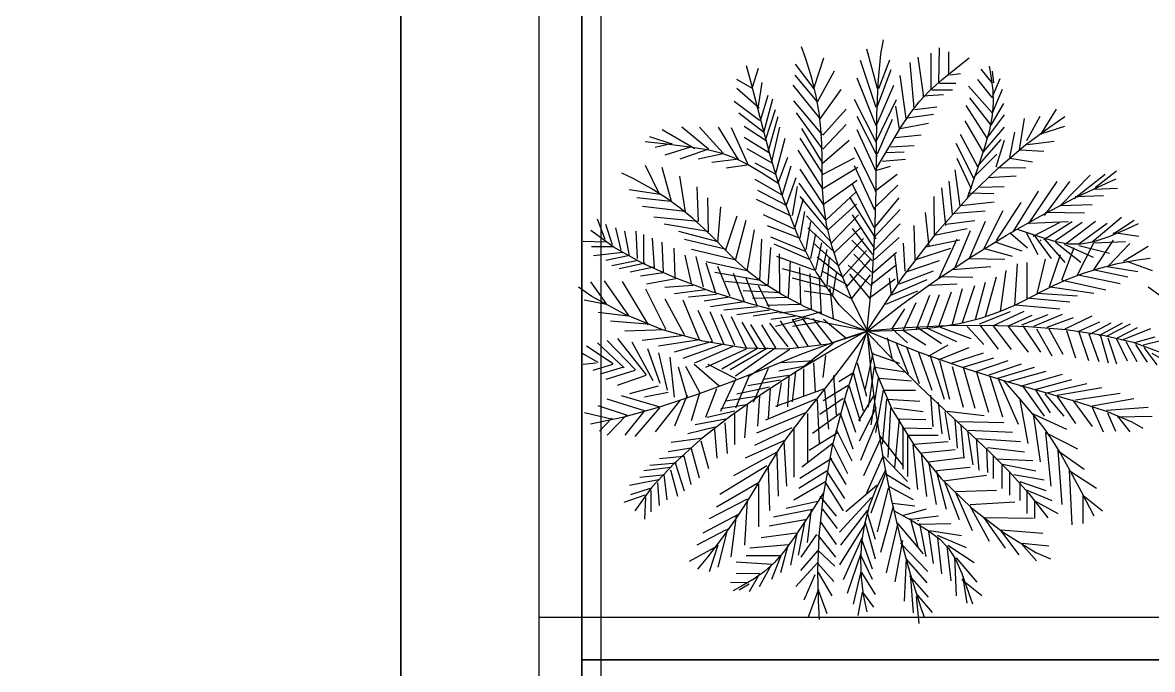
# Model space of a CAD drawing. Header units: millimetres. Extents: x 1993 to 4093, y 1262 to 2017.
# Drawn here: x 3535.94 to 3551.76, y 1662.37 to 1671.43 of the extents above; entities that cross this region are included whole.
import ezdxf

# ---------------------------------------------------------------- set-up
doc = ezdxf.new("R2010")
doc.units = ezdxf.units.MM
for name, color, linetype, lineweight in [('FLR CARPET', 254, 'Continuous', 15), ('FLR CARPET 1', 254, 'Continuous', 15), ('LOW HEIGHT STORAGE WITH PLANTER BOX', 251, 'Continuous', 25), ('WORKSTATION - L SHAPED WITH ALUMINIUM PARTITION', 251, 'Continuous', 25)]:
    doc.layers.add(name, color=color, linetype=linetype, lineweight=lineweight)
doc.layers.add('PLANNER', color=3, linetype='Continuous')

# ---------------------------------------------------------------- blocks, each defined once
blk = doc.blocks.new('WORKSTAION L SHAPE 5FT')
at = {"layer": 'WORKSTATION - L SHAPED WITH ALUMINIUM PARTITION'}
for points in [[(-30, 30), (-28.065, 30), (-28.065, -28.065), (-30, -30)], [(-28.065, 30), (-3.839, 30), (-3.839, -3.839), (30, -3.839), (30, -28.065), (-28.065, -28.065)]]:
    blk.add_lwpolyline(points, close=True, dxfattribs=at)
blk = doc.blocks.new('LHS 4FT')
at = {"layer": 'LOW HEIGHT STORAGE WITH PLANTER BOX', "ltscale": 0.7}
for p, q in [((-9, -24), (-9, 24)), ((-8.4, 24), (-8.4, -24))]:
    blk.add_line(p, q, dxfattribs=at)
at = {"layer": 'LOW HEIGHT STORAGE WITH PLANTER BOX', "ltscale": 0.1}
for p, q in [((-8.4, -23.4), (-8.4, 23.4)), ((-8.133, -23.133), (-8.133, 23.133))]:
    blk.add_line(p, q, dxfattribs=at)
at = {"layer": 'LOW HEIGHT STORAGE WITH PLANTER BOX'}
for p, q in [((-4.216, -13.103), (-4.177, -12.904)), ((-5.264, -13.167), (-5.324, -13.003)), ((-4.263, -13.584), (-4.41, -13.035)), ((-4.255, -13.509), (-4.216, -13.103)), ((-3.512, -13.603), (-3.512, -13.09)), ((-3.402, -13.511), (-3.393, -13.017)), ((-3.265, -13.401), (-3.265, -13.071)), ((-6.036, -13.486), (-6.097, -13.265)), ((-5.148, -13.59), (-5.412, -13.242)), ((-5.182, -13.44), (-5.264, -13.167)), ((-5.149, -13.569), (-5.012, -13.157)), ((-4.281, -13.85), (-4.501, -13.191)), ((-4.245, -13.584), (-4.089, -13.181)), ((-3.75, -13.859), (-3.805, -13.218)), ((-3.613, -13.703), (-3.695, -13.145)), ((-3.359, -13.46), (-3.138, -13.279)), ((-3.138, -13.279), (-2.981, -13.154)), ((-2.672, -13.406), (-2.695, -13.273)), ((-6.012, -13.566), (-5.93, -13.3)), ((-5.108, -13.765), (-5.414, -13.397)), ((-5.122, -13.691), (-5.182, -13.44)), ((-5.104, -13.773), (-4.866, -13.339)), ((-4.281, -14.106), (-4.547, -13.438)), ((-4.263, -13.832), (-4.071, -13.319)), ((-3.86, -14.006), (-3.943, -13.401)), ((-3.247, -13.392), (-3.1, -13.374)), ((-2.651, -13.508), (-2.81, -13.313)), ((-2.644, -13.609), (-2.672, -13.406)), ((-2.657, -13.712), (-2.547, -13.442)), ((-2.633, -13.507), (-2.65, -13.343)), ((-6.012, -13.584), (-6.232, -13.456)), ((-5.921, -13.859), (-6.232, -13.584)), ((-5.907, -13.991), (-6.036, -13.486)), ((-5.93, -13.832), (-5.875, -13.502)), ((-5.068, -14.002), (-5.444, -13.537)), ((-5.063, -14.01), (-4.771, -13.6)), ((-4.272, -13.961), (-4.255, -13.509)), ((-4.272, -14.088), (-4.034, -13.539)), ((-3.533, -13.617), (-3.359, -13.46)), ((-3.393, -13.511), (-3.164, -13.511)), ((-2.652, -13.932), (-2.987, -13.553)), ((-2.657, -13.712), (-2.859, -13.457)), ((-2.653, -13.923), (-2.513, -13.595)), ((-5.902, -14.033), (-5.792, -13.676)), ((-5.847, -14.18), (-5.728, -13.731)), ((-5.031, -14.231), (-5.432, -13.758)), ((-5.08, -13.925), (-5.122, -13.691)), ((-4.281, -14.335), (-4.584, -13.74)), ((-4.272, -14.308), (-3.998, -13.74)), ((-3.677, -13.769), (-3.533, -13.617)), ((-3.631, -13.685), (-3.338, -13.667)), ((-3.503, -13.603), (-3.21, -13.603)), ((-2.671, -14.1), (-2.969, -13.717)), ((-2.636, -13.787), (-2.644, -13.609)), ((-5.912, -14.033), (-6.269, -13.768)), ((-5.829, -14.308), (-5.692, -13.877)), ((-5.027, -14.239), (-4.701, -13.873)), ((-3.952, -14.152), (-4.007, -13.832)), ((-3.806, -13.934), (-3.677, -13.769)), ((-3.741, -13.877), (-3.43, -13.841)), ((-2.726, -14.281), (-3.023, -13.824)), ((-2.671, -14.1), (-2.492, -13.796)), ((-2.65, -13.964), (-2.636, -13.787)), ((-1.976, -14.229), (-1.756, -13.874)), ((-5.857, -14.198), (-6.205, -13.932)), ((-5.762, -14.535), (-5.907, -13.991)), ((-5.792, -14.473), (-5.655, -13.978)), ((-5.032, -14.427), (-5.397, -13.926)), ((-5.055, -14.146), (-5.08, -13.925)), ((-4.263, -14.537), (-4.547, -13.978)), ((-4.277, -14.463), (-4.272, -13.961)), ((-4.263, -14.5), (-4.052, -14.015)), ((-3.943, -14.143), (-3.549, -14.07)), ((-3.939, -14.134), (-3.806, -13.934)), ((-3.842, -13.997), (-3.476, -13.942)), ((-2.789, -14.463), (-3.037, -14.038)), ((-2.71, -14.252), (-2.484, -13.951)), ((-2.69, -14.162), (-2.65, -13.964)), ((-2.275, -14.445), (-2.202, -14.004)), ((-2.17, -14.314), (-1.985, -13.972)), ((-1.854, -14.124), (-1.64, -13.975)), ((-6.818, -14.427), (-7.276, -14.161)), ((-6.626, -14.436), (-7.001, -14.125)), ((-6.424, -14.491), (-6.754, -14.125)), ((-6.214, -14.574), (-6.488, -14.125)), ((-6.076, -14.638), (-6.305, -14.134)), ((-5.82, -14.317), (-6.131, -14.116)), ((-5.747, -14.629), (-5.628, -14.125)), ((-5.028, -14.632), (-5.323, -14.145)), ((-5.041, -14.359), (-5.055, -14.146)), ((-5.028, -14.435), (-4.702, -14.09)), ((-4.281, -14.748), (-4.547, -14.161)), ((-4.091, -14.386), (-3.939, -14.134)), ((-4.016, -14.271), (-3.65, -14.235)), ((-2.858, -14.682), (-3.1, -14.228)), ((-2.779, -14.471), (-2.484, -14.126)), ((-2.76, -14.405), (-2.69, -14.162)), ((-2.411, -14.552), (-2.339, -14.194)), ((-2.188, -14.375), (-1.854, -14.124)), ((-1.977, -14.22), (-1.639, -14.11)), ((-7.215, -14.363), (-7.513, -14.33)), ((-7.139, -14.363), (-7.45, -14.262)), ((-7.139, -14.354), (-7.377, -14.409)), ((-6.891, -14.404), (-7.215, -14.363)), ((-5.774, -14.491), (-6.131, -14.271)), ((-5.692, -14.793), (-5.554, -14.281)), ((-5.017, -14.792), (-5.346, -14.281)), ((-5.037, -14.567), (-5.041, -14.359)), ((-5.036, -14.636), (-4.661, -14.306)), ((-4.279, -14.711), (-4.091, -14.386)), ((-4.08, -14.4), (-3.75, -14.381)), ((-2.915, -14.844), (-3.16, -14.355)), ((-2.867, -14.683), (-2.531, -14.297)), ((-2.6, -14.682), (-2.483, -14.31)), ((-2.564, -14.691), (-2.188, -14.375)), ((-2.164, -14.369), (-1.791, -14.32)), ((-6.864, -14.4), (-7.239, -14.519)), ((-6.626, -14.436), (-7.029, -14.574)), ((-6.64, -14.445), (-6.891, -14.404)), ((-6.424, -14.5), (-6.772, -14.574)), ((-6.437, -14.495), (-6.64, -14.445)), ((-6.259, -14.56), (-6.437, -14.495)), ((-5.738, -14.629), (-6.086, -14.427)), ((-5.59, -15.093), (-5.762, -14.535)), ((-5.655, -14.912), (-5.518, -14.546)), ((-5.035, -14.976), (-5.371, -14.449)), ((-4.281, -15.032), (-4.584, -14.409)), ((-4.282, -15.015), (-4.277, -14.463)), ((-4.144, -14.482), (-3.888, -14.473)), ((-2.925, -14.836), (-2.591, -14.506)), ((-2.862, -14.716), (-2.76, -14.405)), ((-2.266, -14.444), (-1.933, -14.464)), ((-7.32, -15.053), (-7.509, -14.663)), ((-7.146, -15.169), (-7.277, -14.691)), ((-6.205, -14.574), (-6.58, -14.619)), ((-6.086, -14.656), (-6.379, -14.702)), ((-6.083, -14.648), (-6.259, -14.56)), ((-5.886, -14.764), (-6.083, -14.648)), ((-5.692, -14.784), (-5.976, -14.629)), ((-5.591, -15.068), (-5.472, -14.665)), ((-5.039, -14.989), (-4.536, -14.685)), ((-5.036, -14.775), (-5.037, -14.567)), ((-5.03, -14.788), (-4.583, -14.555)), ((-4.3, -15.288), (-4.584, -14.665)), ((-4.272, -14.729), (-4.08, -14.674)), ((-4.199, -14.601), (-3.869, -14.574)), ((-2.945, -14.995), (-3.147, -14.565)), ((-2.977, -15.092), (-2.564, -14.691)), ((-2.581, -14.689), (-2.185, -14.693)), ((-2.41, -14.561), (-2.092, -14.61)), ((-7.683, -14.846), (-7.84, -14.769)), ((-7.433, -14.984), (-7.683, -14.846)), ((-6.952, -15.31), (-7.028, -14.812)), ((-5.609, -15.068), (-5.976, -14.858)), ((-5.644, -14.918), (-5.886, -14.764)), ((-5.536, -15.215), (-5.399, -14.83)), ((-5.01, -15.222), (-5.346, -14.715)), ((-5.032, -14.993), (-5.036, -14.775)), ((-5.019, -15.205), (-4.545, -14.866)), ((-4.3, -15.022), (-3.988, -14.784)), ((-3.104, -15.233), (-3.176, -14.725)), ((-3, -15.117), (-2.862, -14.716)), ((-2.713, -14.832), (-2.32, -14.809)), ((-1.704, -15.226), (-1.286, -14.8)), ((-1.509, -15.124), (-1.077, -14.784)), ((-1.217, -14.971), (-0.914, -14.739)), ((-1.058, -14.908), (-0.92, -14.849)), ((-7.305, -15.068), (-7.737, -15.002)), ((-7.215, -15.122), (-7.433, -14.984)), ((-6.766, -15.449), (-6.787, -14.959)), ((-5.536, -15.224), (-5.939, -15.013)), ((-5.454, -15.361), (-5.38, -14.958)), ((-4.982, -15.434), (-5.36, -14.908)), ((-5.014, -15.229), (-5.032, -14.993)), ((-4.309, -15.535), (-4.611, -14.922)), ((-4.309, -15.261), (-3.979, -14.94)), ((-4.299, -15.62), (-4.282, -15.015)), ((-3.305, -15.503), (-3.361, -14.975)), ((-3.211, -15.345), (-3.261, -14.881)), ((-2.828, -14.964), (-2.488, -14.956)), ((-2.361, -15.59), (-2.007, -15.022)), ((-2.15, -15.48), (-1.747, -14.886)), ((-1.922, -15.361), (-1.571, -14.887)), ((-1.508, -15.122), (-1.058, -14.908)), ((-1.225, -14.995), (-0.901, -14.981)), ((-7.155, -15.166), (-7.63, -15.115)), ((-7.023, -15.261), (-7.215, -15.122)), ((-6.629, -15.59), (-6.636, -15.115)), ((-5.472, -15.37), (-5.957, -15.141)), ((-5.379, -15.643), (-5.59, -15.093)), ((-5.417, -15.526), (-5.298, -15.123)), ((-4.96, -15.557), (-5.344, -15.096)), ((-4.986, -15.426), (-4.563, -15.03)), ((-4.281, -15.691), (-4.648, -15.105)), ((-4.291, -15.517), (-3.961, -15.114)), ((-3.465, -15.649), (-3.468, -15.096)), ((-3.426, -15.596), (-2.977, -15.092)), ((-3.096, -15.223), (-2.631, -15.173)), ((-2.994, -15.046), (-2.634, -15.054)), ((-2.596, -15.714), (-2.253, -15.183)), ((-1.975, -15.366), (-1.508, -15.122)), ((-1.493, -15.095), (-1.096, -15.083)), ((-6.96, -15.307), (-7.554, -15.236)), ((-6.85, -15.402), (-7.023, -15.261)), ((-6.496, -15.741), (-6.456, -15.242)), ((-5.344, -15.682), (-5.28, -15.306)), ((-4.974, -15.491), (-5.014, -15.229)), ((-4.955, -15.565), (-4.556, -15.202)), ((-4.309, -15.664), (-3.943, -15.279)), ((-3.541, -15.795), (-3.592, -15.321)), ((-3.221, -15.337), (-2.756, -15.297)), ((-2.774, -15.828), (-2.505, -15.294)), ((-1.915, -15.316), (-1.362, -15.326)), ((-1.696, -15.221), (-1.257, -15.209)), ((-8.073, -15.7), (-8.183, -15.416)), ((-7.972, -15.773), (-8.064, -15.49)), ((-6.775, -15.446), (-7.392, -15.387)), ((-6.638, -15.588), (-7.249, -15.482)), ((-6.693, -15.545), (-6.85, -15.402)), ((-6.386, -15.845), (-6.227, -15.366)), ((-6.252, -15.995), (-6.103, -15.427)), ((-5.426, -15.554), (-5.857, -15.352)), ((-5.261, -15.838), (-5.197, -15.453)), ((-4.899, -15.752), (-5.254, -15.369)), ((-4.902, -15.788), (-4.974, -15.491)), ((-4.911, -15.748), (-4.529, -15.353)), ((-4.309, -15.81), (-4.611, -15.352)), ((-4.309, -15.847), (-3.943, -15.48)), ((-3.307, -15.485), (-2.898, -15.432)), ((-2.968, -15.95), (-2.748, -15.442)), ((-2.455, -15.639), (-1.975, -15.366)), ((-2.133, -15.471), (-1.589, -15.445)), ((-2.081, -15.651), (-1.716, -15.459)), ((-1.932, -15.697), (-1.536, -15.448)), ((-1.768, -15.714), (-1.396, -15.457)), ((-1.616, -15.748), (-1.208, -15.441)), ((-1.444, -15.761), (-1.048, -15.471)), ((-1.26, -15.737), (-0.844, -15.385)), ((-0.967, -15.625), (-0.668, -15.427)), ((-0.758, -15.546), (-0.606, -15.476)), ((-7.947, -15.811), (-8.274, -15.572)), ((-7.853, -15.847), (-7.926, -15.535)), ((-7.734, -15.929), (-7.798, -15.581)), ((-7.624, -15.966), (-7.642, -15.581)), ((-7.532, -16.039), (-7.532, -15.627)), ((-6.493, -15.732), (-7.044, -15.589)), ((-6.545, -15.691), (-6.693, -15.545)), ((-6.087, -16.137), (-5.984, -15.563)), ((-5.353, -15.682), (-5.802, -15.508)), ((-5.12, -16.158), (-5.379, -15.643)), ((-4.868, -15.87), (-5.238, -15.537)), ((-5.197, -15.966), (-5.124, -15.618)), ((-4.864, -15.879), (-4.489, -15.528)), ((-4.327, -15.911), (-4.611, -15.544)), ((-4.337, -16.282), (-4.299, -15.62)), ((-3.907, -16.224), (-3.426, -15.596)), ((-3.733, -15.981), (-3.747, -15.504)), ((-3.466, -15.64), (-3.006, -15.545)), ((-3.178, -16.101), (-2.959, -15.573)), ((-2.943, -15.938), (-2.455, -15.639)), ((-2.401, -15.612), (-2.16, -15.816)), ((-2.307, -15.555), (-2.014, -15.653)), ((-2.18, -15.599), (-2.019, -15.907)), ((-2.06, -15.65), (-1.833, -15.965)), ((-2.014, -15.653), (-1.782, -15.721)), ((-1.228, -15.727), (-1.018, -15.656)), ((-1.018, -15.656), (-0.758, -15.546)), ((-0.959, -15.601), (-0.602, -15.651)), ((-8.073, -15.737), (-8.384, -15.728)), ((-7.972, -15.801), (-8.265, -15.801)), ((-7.549, -16.033), (-7.947, -15.811)), ((-7.386, -16.094), (-7.413, -15.682)), ((-7.258, -16.158), (-7.276, -15.737)), ((-6.374, -15.839), (-6.965, -15.701)), ((-6.399, -15.84), (-6.545, -15.691)), ((-5.91, -16.272), (-5.882, -15.693)), ((-5.791, -16.35), (-5.757, -15.811)), ((-5.27, -15.865), (-5.756, -15.664)), ((-5.206, -15.984), (-5.71, -15.764)), ((-4.824, -16.054), (-5.161, -15.744)), ((-5.124, -16.122), (-5.042, -15.746)), ((-4.789, -16.13), (-4.902, -15.788)), ((-4.808, -16.066), (-4.458, -15.687)), ((-4.336, -15.993), (-4.62, -15.709)), ((-4.309, -15.984), (-3.961, -15.673)), ((-3.873, -16.143), (-3.896, -15.75)), ((-3.587, -15.8), (-3.109, -15.703)), ((-3.397, -16.237), (-3.145, -15.691)), ((-2.604, -15.738), (-2.241, -15.858)), ((-1.973, -15.718), (-1.981, -15.702)), ((-1.924, -15.693), (-1.64, -16.019)), ((-1.782, -15.721), (-1.588, -15.758)), ((-1.768, -15.735), (-1.414, -16.015)), ((-1.681, -16.268), (-1.507, -15.81)), ((-1.648, -15.765), (-1.244, -15.946)), ((-1.588, -15.758), (-1.411, -15.76)), ((-1.461, -16.195), (-1.232, -15.746)), ((-1.443, -15.782), (-1.015, -15.888)), ((-1.411, -15.76), (-1.228, -15.727)), ((-1.235, -15.745), (-0.789, -15.728)), ((-1.232, -16.122), (-0.957, -15.709)), ((-1.03, -16.067), (-0.728, -15.755)), ((-0.82, -16.002), (-0.472, -15.792)), ((-7.826, -15.883), (-8.238, -15.929)), ((-7.752, -15.929), (-8.064, -15.993)), ((-7.093, -16.222), (-7.111, -15.819)), ((-6.864, -16.314), (-6.956, -15.92)), ((-6.258, -15.983), (-6.866, -15.84)), ((-6.699, -16.36), (-6.8, -15.938)), ((-6.244, -15.993), (-6.399, -15.84)), ((-5.133, -16.131), (-5.673, -15.938)), ((-5.631, -16.451), (-5.633, -15.901)), ((-4.743, -16.229), (-5.109, -15.944)), ((-5.051, -16.222), (-4.968, -15.838)), ((-4.968, -16.35), (-4.932, -15.947)), ((-4.748, -16.221), (-4.414, -15.851)), ((-4.346, -16.158), (-4.593, -15.902)), ((-4.327, -16.167), (-3.998, -15.874)), ((-3.975, -16.311), (-4.018, -15.901)), ((-3.724, -15.98), (-3.235, -15.818)), ((-3.434, -16.262), (-2.943, -15.938)), ((-2.993, -15.963), (-2.48, -15.974)), ((-2.766, -15.823), (-2.379, -15.931)), ((-2.029, -16.46), (-1.91, -15.975)), ((-1.855, -16.36), (-1.699, -15.911)), ((-0.621, -15.983), (-0.447, -15.96)), ((-7.615, -15.993), (-7.981, -16.067)), ((-7.514, -16.03), (-7.88, -16.112)), ((-7.395, -16.085), (-7.725, -16.158)), ((-7.094, -16.238), (-7.549, -16.033)), ((-6.069, -16.142), (-6.663, -16.013)), ((-6.525, -16.451), (-6.662, -16.03)), ((-6.324, -16.497), (-6.498, -16.076)), ((-6.067, -16.15), (-6.244, -15.993)), ((-5.042, -16.259), (-5.591, -16.112)), ((-5.507, -16.512), (-5.482, -15.999)), ((-5.336, -16.607), (-5.348, -16.091)), ((-4.626, -16.524), (-4.789, -16.13)), ((-4.7, -16.371), (-4.359, -15.977)), ((-4.355, -16.341), (-4.675, -16.057)), ((-4.346, -16.323), (-3.998, -16.048)), ((-3.863, -16.151), (-3.392, -15.991)), ((-3.211, -16.118), (-2.675, -16.076)), ((-2.541, -16.708), (-2.459, -16.131)), ((-2.34, -16.625), (-2.303, -16.039)), ((-2.166, -16.525), (-2.166, -16.021)), ((-1.378, -16.171), (-1.151, -16.099)), ((-1.223, -16.122), (-0.756, -16.222)), ((-1.151, -16.099), (-0.901, -16.036)), ((-1.049, -16.076), (-0.618, -16.149)), ((-0.901, -16.036), (-0.621, -15.983)), ((-0.774, -16.002), (-0.417, -16.131)), ((-7.749, -16.76), (-8.083, -16.276)), ((-7.47, -16.895), (-7.831, -16.289)), ((-7.258, -16.167), (-7.578, -16.213)), ((-7.084, -16.25), (-7.496, -16.323)), ((-6.594, -16.425), (-7.094, -16.238)), ((-5.901, -16.275), (-6.538, -16.161)), ((-5.799, -16.347), (-6.396, -16.285)), ((-6.122, -16.57), (-6.278, -16.176)), ((-5.948, -16.625), (-6.104, -16.231)), ((-5.856, -16.31), (-6.067, -16.15)), ((-4.959, -16.369), (-5.454, -16.241)), ((-5.185, -16.676), (-5.203, -16.178)), ((-4.8, -16.616), (-5.12, -16.158)), ((-5.046, -16.751), (-5.076, -16.23)), ((-4.688, -16.334), (-5.036, -16.144)), ((-4.886, -16.479), (-4.831, -16.149)), ((-4.364, -16.525), (-4.648, -16.186)), ((-4.62, -16.526), (-4.359, -16.194)), ((-4.418, -16.993), (-3.907, -16.224)), ((-4.41, -17.001), (-4.337, -16.282)), ((-4.373, -16.515), (-4.016, -16.25)), ((-4.068, -16.477), (-4.093, -16.24)), ((-4.077, -16.478), (-3.566, -16.258)), ((-3.956, -16.318), (-3.477, -16.138)), ((-3.922, -16.611), (-3.434, -16.262)), ((-3.397, -16.216), (-2.926, -16.228)), ((-2.752, -16.781), (-2.596, -16.222)), ((-1.78, -16.336), (-1.586, -16.25)), ((-1.671, -16.268), (-1.067, -16.405)), ((-1.586, -16.25), (-1.378, -16.171)), ((-1.452, -16.195), (-0.866, -16.314)), ((-8.263, -16.497), (-8.447, -16.366)), ((-8.055, -16.598), (-8.275, -16.292)), ((-7.224, -16.953), (-7.505, -16.396)), ((-6.846, -16.341), (-7.239, -16.369)), ((-6.672, -16.405), (-7.102, -16.46)), ((-6.061, -16.593), (-6.594, -16.425)), ((-5.62, -16.445), (-6.141, -16.418)), ((-5.774, -16.653), (-5.93, -16.35)), ((-5.597, -16.473), (-5.856, -16.31)), ((-4.895, -16.479), (-5.289, -16.424)), ((-4.628, -16.53), (-4.95, -16.347)), ((-4.88, -16.806), (-4.925, -16.386)), ((-4.146, -16.605), (-3.696, -16.419)), ((-3.551, -16.338), (-3.146, -16.322)), ((-3.402, -16.918), (-3.228, -16.433)), ((-3.21, -16.882), (-3.073, -16.387)), ((-3.073, -16.863), (-2.899, -16.341)), ((-2.889, -16.818), (-2.752, -16.296)), ((-2.152, -16.524), (-1.967, -16.428)), ((-1.967, -16.428), (-1.78, -16.336)), ((-1.845, -16.36), (-1.232, -16.451)), ((-0.289, -16.497), (-0.472, -16.366)), ((-8.058, -16.611), (-8.37, -16.548)), ((-7.796, -16.749), (-8.263, -16.497)), ((-6.965, -17.036), (-7.234, -16.535)), ((-6.751, -17.113), (-6.982, -16.549)), ((-6.516, -16.47), (-6.91, -16.506)), ((-6.333, -16.506), (-6.69, -16.561)), ((-6.131, -16.57), (-6.598, -16.644)), ((-5.508, -16.743), (-6.061, -16.593)), ((-5.515, -16.509), (-6.013, -16.527)), ((-5.278, -16.64), (-5.597, -16.473)), ((-4.403, -16.981), (-4.626, -16.524)), ((-3.897, -16.964), (-3.723, -16.579)), ((-3.723, -16.964), (-3.53, -16.479)), ((-3.567, -16.937), (-3.393, -16.47)), ((-2.347, -16.621), (-2.152, -16.524)), ((-2.175, -16.515), (-1.571, -16.57)), ((-2.029, -16.451), (-1.461, -16.488)), ((-7.753, -16.773), (-8.174, -16.721)), ((-7.271, -16.962), (-7.796, -16.749)), ((-6.578, -17.119), (-6.773, -16.692)), ((-6.415, -17.162), (-6.603, -16.71)), ((-6.259, -17.177), (-6.453, -16.75)), ((-5.948, -16.644), (-6.415, -16.689)), ((-5.774, -16.689), (-6.232, -16.754)), ((-5.646, -16.717), (-6.003, -16.772)), ((-5.356, -16.61), (-5.813, -16.623)), ((-5.176, -16.679), (-5.636, -16.729)), ((-4.947, -16.873), (-5.508, -16.743)), ((-5.063, -16.716), (-5.445, -16.822)), ((-4.886, -16.809), (-5.278, -16.64)), ((-4.41, -16.992), (-4.8, -16.616)), ((-4.403, -16.981), (-3.922, -16.611)), ((-4.062, -16.955), (-3.878, -16.671)), ((-2.835, -16.88), (-2.398, -16.709)), ((-2.815, -16.8), (-2.564, -16.714)), ((-2.638, -16.901), (-2.209, -16.703)), ((-2.564, -16.714), (-2.347, -16.621)), ((-2.427, -16.908), (-2.098, -16.758)), ((-2.331, -16.616), (-1.708, -16.671)), ((-2.241, -16.893), (-1.872, -16.751)), ((-2.074, -16.913), (-1.674, -16.743)), ((-7.487, -16.883), (-7.999, -16.841)), ((-6.096, -17.22), (-6.307, -16.782)), ((-5.944, -17.227), (-6.159, -16.855)), ((-5.82, -17.24), (-6.034, -16.888)), ((-5.686, -17.216), (-5.882, -16.895)), ((-5.514, -17.201), (-5.768, -16.872)), ((-5.408, -16.772), (-5.756, -16.818)), ((-5.234, -16.799), (-5.692, -16.918)), ((-5.365, -17.221), (-5.619, -16.838)), ((-5.06, -16.854), (-5.454, -16.918)), ((-5.227, -17.204), (-5.452, -16.816)), ((-5.057, -17.169), (-5.313, -16.799)), ((-4.89, -17.146), (-5.161, -16.806)), ((-4.705, -17.081), (-5.017, -16.817)), ((-4.391, -16.982), (-4.947, -16.873)), ((-4.408, -16.981), (-4.886, -16.809)), ((-3.86, -16.932), (-3.285, -16.905)), ((-3.467, -16.931), (-3.112, -16.874)), ((-3.285, -16.905), (-2.712, -16.898)), ((-3.112, -16.874), (-2.815, -16.8)), ((-3.005, -16.919), (-2.773, -17.167)), ((-2.83, -16.898), (-2.573, -17.235)), ((-2.712, -16.898), (-2.154, -16.915)), ((-2.647, -16.904), (-2.39, -17.24)), ((-2.433, -16.919), (-2.151, -17.277)), ((-2.227, -16.908), (-1.98, -17.277)), ((-2.154, -16.915), (-1.622, -16.959)), ((-1.889, -16.927), (-1.517, -16.793)), ((-1.635, -16.95), (-1.258, -16.768)), ((-1.445, -16.982), (-1.149, -16.851)), ((-1.29, -17.024), (-0.993, -16.864)), ((-1.161, -17.045), (-0.831, -16.866)), ((-1.054, -17.053), (-0.721, -16.882)), ((-7.228, -16.966), (-7.801, -16.981)), ((-6.96, -17.044), (-7.555, -17.113)), ((-6.707, -17.123), (-7.271, -16.962)), ((-4.399, -16.989), (-4.949, -17.164)), ((-4.394, -16.968), (-4.889, -17.243)), ((-4.437, -16.992), (-4.871, -17.136)), ((-4.408, -16.973), (-4.701, -17.849)), ((-4.4, -16.992), (-4.61, -17.281)), ((-4.425, -16.978), (-3.86, -16.932)), ((-4.41, -16.982), (-4.286, -17.546)), ((-4.408, -16.993), (-4.353, -17.597)), ((-4.406, -16.999), (-4.024, -17.405)), ((-4.4, -16.982), (-3.893, -16.969)), ((-4.4, -16.982), (-3.679, -17.276)), ((-4.126, -17.074), (-4.062, -17.358)), ((-4.062, -16.946), (-3.842, -17.147)), ((-3.897, -16.973), (-3.585, -17.175)), ((-3.893, -16.969), (-3.467, -16.931)), ((-3.695, -16.937), (-3.366, -17.157)), ((-3.576, -16.937), (-3.155, -17.129)), ((-3.384, -16.928), (-2.954, -17.083)), ((-2.035, -16.949), (-1.823, -17.327)), ((-1.864, -16.948), (-1.668, -17.303)), ((-1.622, -16.959), (-1.128, -17.032)), ((-1.618, -16.974), (-1.491, -17.357)), ((-1.442, -16.991), (-1.31, -17.392)), ((-1.302, -17.018), (-1.163, -17.407)), ((-1.146, -17.031), (-1.033, -17.428)), ((-1.128, -17.032), (-0.685, -17.138)), ((-1.038, -17.077), (-0.915, -17.442)), ((-0.922, -17.082), (-0.765, -17.399)), ((-0.904, -17.077), (-0.622, -16.93)), ((-0.821, -17.101), (-0.437, -16.945)), ((-0.658, -17.14), (-0.376, -17.061)), ((-7.963, -17.44), (-8.338, -17.193)), ((-7.807, -17.495), (-8.183, -17.147)), ((-7.652, -17.523), (-8.045, -17.111)), ((-7.496, -17.596), (-7.899, -17.083)), ((-7.404, -17.679), (-7.697, -17.138)), ((-7.304, -17.715), (-7.478, -17.23)), ((-6.755, -17.105), (-7.329, -17.194)), ((-6.574, -17.127), (-7.11, -17.279)), ((-6.415, -17.162), (-6.986, -17.365)), ((-6.262, -17.19), (-6.822, -17.429)), ((-6.12, -17.219), (-6.707, -17.123)), ((-6.099, -17.233), (-6.67, -17.49)), ((-5.944, -17.227), (-6.443, -17.517)), ((-5.8, -17.219), (-6.324, -17.522)), ((-5.686, -17.216), (-6.248, -17.615)), ((-5.528, -17.237), (-6.12, -17.219)), ((-4.949, -17.164), (-5.528, -17.237)), ((-4.871, -17.136), (-5.328, -17.307)), ((-4.877, -17.149), (-5.327, -17.505)), ((-4.007, -17.138), (-3.833, -17.578)), ((-3.851, -17.211), (-3.677, -17.715)), ((-3.549, -17.331), (-3.274, -17.175)), ((-3.411, -17.385), (-2.981, -17.211)), ((-0.785, -17.129), (-0.63, -17.409)), ((-0.685, -17.138), (-0.305, -17.279)), ((-0.65, -17.167), (-0.485, -17.415)), ((-0.543, -17.175), (-0.241, -17.099)), ((-0.534, -17.21), (-0.351, -17.453)), ((-8.173, -17.422), (-8.393, -17.294)), ((-7.203, -17.807), (-7.322, -17.285)), ((-7.102, -17.908), (-7.166, -17.349)), ((-5.491, -17.241), (-6.075, -17.621)), ((-5.328, -17.307), (-5.803, -17.495)), ((-4.889, -17.243), (-5.384, -17.538)), ((-4.991, -17.324), (-5.027, -17.633)), ((-4.61, -17.281), (-4.802, -17.535)), ((-4.327, -17.285), (-4.437, -17.789)), ((-4.336, -17.294), (-3.952, -17.431)), ((-3.695, -17.266), (-3.503, -17.807)), ((-3.679, -17.276), (-3.025, -17.507)), ((-3.53, -17.312), (-3.329, -17.935)), ((-3.393, -17.395), (-3.256, -17.935)), ((-3.228, -17.431), (-2.78, -17.285)), ((-3.063, -17.486), (-2.633, -17.358)), ((-2.899, -17.55), (-2.432, -17.395)), ((-0.199, -17.422), (-0.419, -17.294)), ((-8.201, -17.431), (-8.384, -17.45)), ((-7.972, -17.45), (-8.247, -17.532)), ((-7.816, -17.486), (-8.146, -17.587)), ((-7.661, -17.532), (-8.064, -17.66)), ((-6.928, -17.908), (-7.047, -17.486)), ((-6.745, -17.853), (-6.946, -17.477)), ((-6.479, -17.752), (-6.827, -17.45)), ((-6.241, -17.651), (-6.635, -17.45)), ((-5.803, -17.495), (-6.294, -17.688)), ((-5.792, -17.505), (-6.003, -17.981)), ((-5.384, -17.538), (-5.865, -17.849)), ((-5.297, -17.479), (-5.643, -17.542)), ((-5.14, -17.4), (-5.612, -17.426)), ((-5.408, -17.553), (-5.456, -17.973)), ((-5.298, -17.508), (-5.299, -17.894)), ((-5.16, -17.426), (-5.136, -17.832)), ((-4.802, -17.535), (-4.976, -17.759)), ((-4.547, -17.426), (-4.417, -17.895)), ((-4.309, -17.477), (-4.391, -18.045)), ((-4.3, -17.486), (-3.869, -17.55)), ((-4.286, -17.546), (-4.058, -18.084)), ((-4.024, -17.405), (-3.666, -17.76)), ((-3.219, -17.477), (-3.063, -18.045)), ((-3.063, -17.486), (-2.899, -18.063)), ((-3.025, -17.507), (-2.436, -17.691)), ((-2.88, -17.541), (-2.706, -18.118)), ((-2.697, -17.596), (-2.248, -17.44)), ((-2.578, -17.642), (-2.065, -17.486)), ((-2.422, -17.688), (-1.9, -17.541)), ((-7.505, -17.605), (-7.908, -17.743)), ((-6.294, -17.688), (-6.798, -17.876)), ((-6.25, -17.66), (-6.461, -18.109)), ((-6.049, -17.587), (-6.25, -18.063)), ((-5.621, -17.67), (-6.076, -17.748)), ((-5.507, -17.604), (-5.864, -17.661)), ((-5.61, -17.705), (-5.666, -18.04)), ((-5.502, -17.622), (-5.521, -18.042)), ((-4.877, -17.605), (-4.84, -18.155)), ((-4.6, -17.567), (-4.802, -17.692)), ((-4.605, -17.559), (-4.464, -18.097)), ((-4.254, -17.642), (-4.355, -18.292)), ((-4.353, -17.597), (-4.277, -18.192)), ((-4.236, -17.642), (-3.787, -17.679)), ((-2.688, -17.614), (-2.514, -18.182)), ((-2.569, -17.66), (-2.294, -18.283)), ((-2.497, -17.672), (-2.269, -17.933)), ((-2.436, -17.691), (-1.911, -17.842)), ((-2.258, -17.752), (-1.671, -17.587)), ((-2.056, -17.798), (-1.543, -17.66)), ((-7.331, -17.752), (-7.734, -17.862)), ((-7.194, -17.843), (-7.523, -17.908)), ((-6.754, -17.853), (-6.873, -18.237)), ((-6.516, -17.789), (-6.672, -18.192)), ((-5.865, -17.849), (-6.321, -18.172)), ((-5.773, -17.766), (-6.231, -17.865)), ((-5.767, -17.784), (-5.795, -18.206)), ((-5.005, -17.789), (-5.692, -18.036)), ((-4.976, -17.759), (-5.135, -17.96)), ((-4.674, -17.742), (-5.024, -17.96)), ((-5.005, -17.807), (-4.95, -18.356)), ((-4.701, -17.849), (-4.9, -18.614)), ((-4.657, -17.753), (-4.504, -18.241)), ((-4.181, -17.807), (-4.291, -18.402)), ((-4.181, -17.807), (-3.732, -17.807)), ((-3.666, -17.76), (-3.329, -18.078)), ((-2.239, -17.743), (-1.928, -18.173)), ((-2.056, -17.798), (-1.845, -18.127)), ((-1.919, -17.862), (-1.653, -18.173)), ((-1.911, -17.842), (-1.448, -17.976)), ((-1.91, -17.853), (-1.333, -17.715)), ((-1.745, -17.88), (-1.122, -17.77)), ((-1.488, -17.944), (-0.866, -17.853)), ((-7.761, -18.164), (-8.173, -18.027)), ((-7.523, -18.1), (-8.045, -17.935)), ((-7.304, -18.045), (-7.844, -17.889)), ((-7.029, -17.953), (-7.377, -18.393)), ((-6.798, -17.876), (-7.312, -18.048)), ((-6.928, -17.88), (-7.102, -18.311)), ((-6.097, -18.015), (-6.454, -18.071)), ((-5.925, -17.892), (-6.392, -17.965)), ((-6.085, -18.021), (-6.122, -18.475)), ((-5.916, -17.889), (-5.944, -18.312)), ((-5.124, -17.935), (-5.829, -18.228)), ((-5.135, -17.96), (-5.279, -18.142)), ((-5.106, -17.944), (-5.078, -18.558)), ((-4.744, -17.926), (-5.068, -18.149)), ((-4.731, -17.929), (-4.568, -18.399)), ((-4.318, -17.889), (-4.526, -18.239)), ((-4.135, -17.935), (-4.199, -18.567)), ((-4.126, -17.935), (-3.668, -17.963)), ((-3.52, -17.88), (-3.487, -18.321)), ((-3.412, -17.98), (-3.362, -18.421)), ((-2.276, -17.917), (-2.157, -18.558)), ((-2.269, -17.933), (-2.09, -18.144)), ((-1.745, -17.898), (-1.488, -18.274)), ((-1.534, -17.944), (-1.259, -18.32)), ((-1.448, -17.976), (-1.046, -18.107)), ((-1.259, -18.027), (-0.673, -17.926)), ((-7.972, -18.219), (-8.366, -18.127)), ((-7.771, -18.155), (-8.045, -18.439)), ((-7.312, -18.048), (-7.832, -18.193)), ((-7.532, -18.109), (-7.798, -18.439)), ((-7.313, -18.054), (-7.661, -18.457)), ((-6.321, -18.172), (-6.74, -18.502)), ((-6.26, -18.105), (-6.646, -18.191)), ((-6.263, -18.126), (-6.265, -18.569)), ((-5.27, -18.127), (-5.957, -18.411)), ((-5.279, -18.142), (-5.411, -18.311)), ((-5.243, -18.137), (-5.243, -18.814)), ((-4.786, -18.135), (-5.171, -18.418)), ((-4.781, -18.143), (-4.608, -18.629)), ((-4.283, -18.05), (-4.517, -18.521)), ((-4.08, -18.054), (-4.117, -18.75)), ((-4.058, -18.084), (-3.746, -18.587)), ((-4.034, -18.054), (-3.622, -18.109)), ((-3.329, -18.078), (-3.01, -18.372)), ((-3.32, -18.113), (-3.254, -18.505)), ((-3.287, -18.105), (-2.77, -18.163)), ((-2.09, -18.144), (-1.945, -18.326)), ((-2.084, -18.137), (-1.983, -18.814)), ((-2.074, -18.146), (-1.617, -18.356)), ((-1.259, -18.045), (-1.104, -18.393)), ((-1.058, -18.091), (-0.472, -18.045)), ((-1.046, -18.107), (-0.703, -18.25)), ((-1.04, -18.127), (-0.93, -18.384)), ((-0.902, -18.182), (-0.417, -18.173)), ((-0.902, -18.173), (-0.728, -18.393)), ((-7.832, -18.193), (-8.282, -18.286)), ((-7.981, -18.201), (-8.155, -18.384)), ((-6.535, -18.328), (-6.918, -18.422)), ((-6.389, -18.214), (-6.815, -18.293)), ((-6.401, -18.266), (-6.368, -18.698)), ((-5.463, -18.338), (-5.985, -18.585)), ((-5.411, -18.311), (-5.532, -18.474)), ((-5.435, -18.329), (-5.435, -19.025)), ((-4.271, -18.236), (-4.5, -18.792)), ((-4.277, -18.192), (-4.182, -18.772)), ((-3.961, -18.21), (-4.025, -18.897)), ((-3.961, -18.21), (-3.585, -18.219)), ((-3.915, -18.338), (-3.503, -18.347)), ((-3.906, -18.311), (-3.906, -18.915)), ((-3.179, -18.221), (-3.145, -18.621)), ((-3.129, -18.246), (-2.495, -18.263)), ((-3.095, -18.305), (-3.054, -18.763)), ((-1.945, -18.326), (-1.82, -18.503)), ((-0.703, -18.25), (-0.547, -18.343)), ((-6.734, -18.488), (-7.149, -18.544)), ((-6.74, -18.502), (-7.111, -18.836)), ((-6.544, -18.36), (-6.511, -18.763)), ((-5.532, -18.474), (-5.644, -18.636)), ((-4.814, -18.401), (-5.219, -18.653)), ((-4.839, -18.362), (-4.621, -18.799)), ((-4.222, -18.489), (-4.46, -19.009)), ((-4.231, -18.453), (-3.899, -18.876)), ((-3.842, -18.439), (-3.411, -18.439)), ((-3.842, -18.439), (-3.842, -19.016)), ((-3.01, -18.372), (-2.709, -18.657)), ((-3.004, -18.38), (-2.929, -18.855)), ((-2.995, -18.371), (-2.37, -18.396)), ((-2.879, -18.488), (-2.262, -18.53)), ((-2.879, -18.488), (-2.845, -18.93)), ((-1.91, -18.402), (-1.836, -19.153)), ((-1.91, -18.402), (-1.461, -18.631)), ((-1.82, -18.503), (-1.7, -18.697)), ((-6.874, -18.62), (-7.193, -18.674)), ((-6.871, -18.628), (-6.76, -19.035)), ((-6.734, -18.517), (-6.628, -18.906)), ((-5.564, -18.512), (-6.113, -18.759)), ((-5.644, -18.636), (-5.748, -18.802)), ((-5.573, -18.53), (-5.536, -19.153)), ((-4.883, -18.551), (-5.32, -18.888)), ((-4.9, -18.614), (-5.022, -19.278)), ((-4.891, -18.556), (-4.683, -18.977)), ((-3.769, -18.576), (-3.704, -19.199)), ((-3.759, -18.567), (-3.274, -18.53)), ((-3.746, -18.587), (-3.369, -19.047)), ((-3.64, -18.686), (-3.173, -18.64)), ((-2.737, -18.621), (-2.72, -18.963)), ((-2.72, -18.613), (-2.204, -18.671)), ((-2.709, -18.657), (-2.421, -18.946)), ((-1.736, -18.649), (-1.681, -19.41)), ((-6.98, -18.74), (-7.316, -18.771)), ((-6.974, -18.729), (-6.874, -19.13)), ((-5.673, -18.677), (-6.278, -19.007)), ((-5.748, -18.802), (-5.853, -18.977)), ((-5.673, -18.695), (-5.655, -19.291)), ((-4.9, -18.767), (-5.351, -19.048)), ((-4.915, -18.777), (-4.705, -19.131)), ((-4.19, -18.746), (-4.414, -19.252)), ((-4.197, -18.719), (-3.841, -19.088)), ((-4.182, -18.772), (-4.07, -19.334)), ((-3.65, -18.695), (-3.576, -19.3)), ((-3.549, -18.814), (-3.063, -18.75)), ((-3.549, -18.814), (-3.439, -19.41)), ((-2.645, -18.73), (-2.645, -19.046)), ((-2.604, -18.771), (-2.087, -18.796)), ((-1.717, -18.668), (-1.369, -18.915)), ((-1.7, -18.697), (-1.568, -18.932)), ((-7.161, -18.894), (-7.532, -18.937)), ((-7.076, -18.829), (-7.45, -18.862)), ((-7.111, -18.836), (-7.422, -19.169)), ((-7.162, -18.923), (-7.062, -19.295)), ((-7.097, -18.826), (-6.971, -19.218)), ((-5.811, -18.869), (-6.47, -19.272)), ((-5.853, -18.977), (-5.965, -19.166)), ((-5.792, -18.888), (-5.774, -19.492)), ((-4.966, -18.938), (-5.363, -19.184)), ((-4.979, -18.935), (-4.724, -19.326)), ((-4.148, -18.972), (-4.357, -19.531)), ((-4.151, -18.929), (-4.279, -19.18)), ((-3.439, -18.933), (-3.302, -19.474)), ((-3.43, -18.933), (-2.963, -18.888)), ((-2.52, -18.846), (-2.52, -19.188)), ((-2.512, -18.846), (-2.045, -18.938)), ((-2.421, -18.946), (-2.145, -19.255)), ((-2.412, -18.955), (-2.412, -19.28)), ((-1.58, -18.933), (-1.543, -19.694)), ((-1.58, -18.933), (-1.195, -19.181)), ((-1.568, -18.932), (-1.411, -19.229)), ((-7.328, -19.063), (-7.735, -19.146)), ((-7.272, -18.997), (-7.589, -19.031)), ((-7.343, -19.107), (-7.318, -19.426)), ((-7.255, -18.992), (-7.21, -19.343)), ((-5.93, -19.107), (-6.516, -19.446)), ((-5.93, -19.126), (-5.93, -19.721)), ((-4.989, -19.092), (-5.434, -19.347)), ((-4.992, -19.105), (-4.745, -19.501)), ((-4.146, -18.981), (-3.804, -19.192)), ((-3.369, -19.047), (-2.947, -19.455)), ((-3.338, -19.08), (-2.734, -18.998)), ((-3.329, -19.08), (-3.118, -19.62)), ((-2.354, -18.988), (-1.929, -19.063)), ((-2.27, -19.088), (-1.904, -19.213)), ((-2.27, -19.096), (-2.27, -19.355)), ((-7.519, -19.278), (-7.813, -19.382)), ((-7.443, -19.187), (-7.722, -19.276)), ((-7.422, -19.169), (-7.661, -19.497)), ((-7.434, -19.213), (-7.435, -19.511)), ((-5.965, -19.166), (-6.092, -19.374)), ((-5.016, -19.245), (-5.248, -19.6)), ((-5.022, -19.278), (-5.084, -19.851)), ((-5.069, -19.293), (-4.841, -19.572)), ((-4.27, -19.146), (-4.704, -19.513)), ((-4.279, -19.18), (-4.377, -19.433)), ((-4.111, -19.18), (-4.268, -19.792)), ((-4.098, -19.157), (-3.763, -19.342)), ((-3.173, -19.227), (-2.935, -19.776)), ((-3.164, -19.227), (-2.596, -19.208)), ((-2.179, -19.205), (-1.82, -19.355)), ((-2.17, -19.205), (-2.17, -19.538)), ((-2.145, -19.255), (-1.879, -19.596)), ((-1.411, -19.229), (-1.235, -19.57)), ((-1.388, -19.272), (-1.388, -19.675)), ((-1.369, -19.291), (-1.113, -19.501)), ((-7.508, -19.313), (-7.526, -19.617)), ((-6.086, -19.336), (-6.617, -19.611)), ((-6.092, -19.374), (-6.243, -19.603)), ((-6.086, -19.355), (-6.122, -19.978)), ((-5.079, -19.364), (-5.542, -19.468)), ((-4.345, -19.313), (-4.795, -19.796)), ((-4.377, -19.433), (-4.445, -19.685)), ((-4.041, -19.436), (-4.218, -20.082)), ((-4.07, -19.334), (-3.944, -19.871)), ((-4.053, -19.392), (-3.739, -19.431)), ((-2.972, -19.419), (-2.697, -19.923)), ((-2.963, -19.41), (-2.34, -19.373)), ((-2.947, -19.455), (-2.5, -19.802)), ((-2.07, -19.355), (-1.737, -19.538)), ((-2.062, -19.355), (-2.062, -19.605)), ((-6.205, -19.547), (-6.708, -19.813)), ((-6.243, -19.603), (-6.424, -19.86)), ((-6.241, -19.565), (-6.314, -20.142)), ((-5.179, -19.48), (-5.716, -19.587)), ((-5.248, -19.6), (-5.43, -19.872)), ((-5.192, -19.477), (-5.247, -19.943)), ((-5.031, -19.474), (-4.829, -19.748)), ((-4.404, -19.488), (-4.779, -19.98)), ((-4.412, -19.513), (-4.295, -19.897)), ((-4.031, -19.499), (-3.76, -19.648)), ((-3.912, -19.563), (-3.576, -19.472)), ((-3.807, -19.601), (-3.699, -19.999)), ((-3.793, -19.616), (-3.408, -19.569)), ((-2.789, -19.593), (-2.084, -19.602)), ((-2.77, -19.602), (-2.477, -20.023)), ((-6.379, -19.767), (-6.791, -19.978)), ((-6.36, -19.749), (-6.498, -20.289)), ((-5.273, -19.624), (-5.779, -19.713)), ((-5.277, -19.617), (-5.375, -20.119)), ((-5.065, -19.646), (-4.841, -19.971)), ((-4.429, -19.671), (-4.795, -20.255)), ((-4.445, -19.685), (-4.486, -19.937)), ((-4.437, -19.663), (-4.295, -20.172)), ((-3.979, -19.666), (-4.141, -20.365)), ((-3.974, -19.684), (-3.624, -20.102)), ((-3.76, -19.648), (-3.552, -19.772)), ((-3.684, -19.634), (-3.702, -19.639)), ((-3.672, -19.678), (-3.586, -20.139)), ((-3.67, -19.687), (-3.237, -19.674)), ((-2.532, -19.767), (-1.946, -19.813)), ((-6.424, -19.86), (-6.644, -20.148)), ((-5.403, -19.813), (-5.891, -19.879)), ((-5.43, -19.872), (-5.579, -20.076)), ((-5.39, -19.816), (-5.481, -20.261)), ((-5.114, -19.828), (-5.335, -20.148)), ((-5.084, -19.851), (-5.103, -20.341)), ((-5.096, -19.838), (-4.849, -20.148)), ((-4.479, -19.872), (-4.745, -20.463)), ((-4.487, -19.897), (-4.337, -20.313)), ((-3.912, -19.914), (-4.021, -20.494)), ((-3.944, -19.871), (-3.805, -20.38)), ((-3.552, -19.772), (-3.394, -19.89)), ((-3.548, -19.787), (-3.484, -20.234)), ((-3.533, -19.773), (-3.087, -19.842)), ((-3.429, -19.84), (-3.022, -20.014)), ((-3.42, -19.875), (-3.368, -20.383)), ((-3.394, -19.89), (-3.272, -20.018)), ((-2.541, -19.776), (-2.285, -20.115)), ((-2.5, -19.802), (-2.047, -20.08)), ((-6.498, -19.987), (-6.901, -20.207)), ((-6.498, -19.978), (-6.617, -20.353)), ((-5.507, -19.975), (-6.05, -20.022)), ((-5.579, -20.076), (-5.711, -20.229)), ((-5.521, -20.005), (-5.619, -20.368)), ((-5.101, -20.057), (-5.338, -20.334)), ((-5.093, -20.052), (-4.858, -20.273)), ((-4.486, -19.937), (-4.501, -20.187)), ((-3.94, -19.95), (-3.557, -20.349)), ((-3.293, -19.993), (-3.237, -20.481)), ((-3.278, -19.979), (-2.909, -20.221)), ((-3.272, -20.018), (-3.172, -20.175)), ((-2.248, -19.959), (-2.038, -20.197)), ((-2.239, -19.95), (-1.864, -19.987)), ((-2.047, -20.08), (-1.842, -20.173)), ((-6.644, -20.148), (-6.781, -20.315)), ((-5.737, -20.248), (-6.242, -20.216)), ((-5.616, -20.129), (-6.102, -20.129)), ((-5.711, -20.229), (-5.842, -20.349)), ((-5.616, -20.129), (-5.746, -20.458)), ((-5.101, -20.229), (-5.404, -20.558)), ((-5.096, -20.237), (-4.875, -20.488)), ((-4.495, -20.097), (-4.687, -20.655)), ((-4.504, -20.105), (-4.337, -20.455)), ((-4.501, -20.187), (-4.492, -20.433)), ((-3.863, -20.166), (-3.891, -20.762)), ((-3.86, -20.175), (-3.572, -20.505)), ((-3.186, -20.144), (-3.162, -20.688)), ((-3.172, -20.175), (-3.081, -20.377)), ((-3.163, -20.157), (-2.872, -20.496)), ((-5.914, -20.379), (-6.239, -20.377)), ((-5.914, -20.379), (-6.059, -20.631)), ((-5.842, -20.349), (-5.987, -20.452)), ((-5.745, -20.252), (-5.917, -20.565)), ((-5.139, -20.393), (-5.295, -20.749)), ((-5.103, -20.341), (-5.095, -20.759)), ((-5.093, -20.364), (-4.902, -20.688)), ((-4.495, -20.347), (-4.604, -20.805)), ((-4.487, -20.363), (-4.295, -20.672)), ((-3.805, -20.378), (-3.762, -20.926)), ((-3.805, -20.38), (-3.657, -20.855)), ((-3.081, -20.377), (-2.986, -20.643)), ((-6.071, -20.509), (-6.322, -20.504)), ((-6.164, -20.555), (-6.284, -20.619)), ((-6.061, -20.525), (-6.201, -20.612)), ((-5.987, -20.452), (-6.164, -20.555)), ((-4.492, -20.433), (-4.462, -20.676)), ((-3.816, -20.41), (-3.555, -20.709)), ((-3.082, -20.458), (-2.802, -20.686)), ((-3.069, -20.435), (-3.011, -20.79)), ((-5.087, -20.598), (-5.232, -20.99)), ((-5.095, -20.603), (-4.973, -20.937)), ((-4.479, -20.638), (-4.537, -20.963)), ((-4.47, -20.638), (-4.32, -20.847)), ((-4.462, -20.676), (-4.412, -20.913)), ((-3.719, -20.697), (-3.683, -21.076)), ((-3.706, -20.674), (-3.497, -20.921)), ((-2.986, -20.643), (-2.933, -20.802)), ((-5.095, -20.759), (-5.081, -21.02)), ((-3.657, -20.855), (-3.606, -20.997))]:
    blk.add_line(p, q, dxfattribs=at)
blk = doc.blocks.new('LSH 6FT')
at = {"layer": 'LOW HEIGHT STORAGE WITH PLANTER BOX', "ltscale": 0.7}
for points in [[(-9, -36), (-9, 36), (-8.4, 36), (-8.4, -36)], [(-8.4, 36), (8.4, 36), (8.4, 35.4), (-8.4, 35.4)]]:
    blk.add_lwpolyline(points, close=True, dxfattribs=at)
at = {"layer": 'LOW HEIGHT STORAGE WITH PLANTER BOX', "ltscale": 0.1}
blk.add_lwpolyline([(-8.4, -35.4), (-8.4, 35.4), (7.801, 35.4), (7.8, -35.4)], close=True, dxfattribs=at)
blk = doc.blocks.new('CUBICLE ZONE 02')
at = {"layer": 'PLANNER', "ltscale": 25}
blk.add_lwpolyline([(97448.685, 8762.751), (97630.437, 8762.751), (97630.437, 8645.769), (97448.685, 8645.769)], close=True, dxfattribs=at)
blk = doc.blocks.new('WORKSTATION AREA 03')
at = {"layer": 'PLANNER', "ltscale": 25}
blk.add_lwpolyline([(97630.437, 8645.769), (97832.376, 8645.769), (97832.376, 8762.75), (97630.437, 8762.75)], close=True, dxfattribs=at)

msp = doc.modelspace()

# ---------------------------------------------------------------- linework, layer by layer
at = {"layer": 'FLR CARPET', "ltscale": 25}
msp.add_lwpolyline([(3543.175, 1591.106), (3561.174, 1591.106), (3561.174, 1708.088), (3543.175, 1708.088)], close=True, dxfattribs=at)
at = {"layer": 'FLR CARPET 1'}
msp.add_lwpolyline([(3453.349, 1708.092), (3453.349, 1633.746), (3454.076, 1629.596), (3455.156, 1625.523), (3456.58, 1621.557), (3458.34, 1617.728), (3460.42, 1614.064), (3462.807, 1610.591), (3465.482, 1607.336), (3468.426, 1604.321), (3471.618, 1601.57), (3475.033, 1599.102), (3478.648, 1596.936), (3482.434, 1595.087), (3486.365, 1593.57), (3490.412, 1592.394), (3494.544, 1591.57), (3498.732, 1591.102), (3543.175, 1591.106), (3543.175, 1708.092)], close=True, dxfattribs=at)

# ---------------------------------------------------------------- block references
at = {"layer": 'LOW HEIGHT STORAGE WITH PLANTER BOX'}
for name, p in [('LHS 4FT', (3552.175, 1684.092)), ('LSH 6FT', (3552.175, 1627.106))]:
    msp.add_blockref(name, p, dxfattribs=at)
at = {"layer": 'PLANNER'}
for name in ['CUBICLE ZONE 02', 'WORKSTATION AREA 03']:
    msp.add_blockref(name, (-94086.662, -7054.663), dxfattribs=at)
at = {"layer": 'WORKSTATION - L SHAPED WITH ALUMINIUM PARTITION', "xscale": -1}
msp.add_blockref('WORKSTAION L SHAPE 5FT', (3513.175, 1678.088), dxfattribs=at)

doc.saveas('drawing.dxf')
